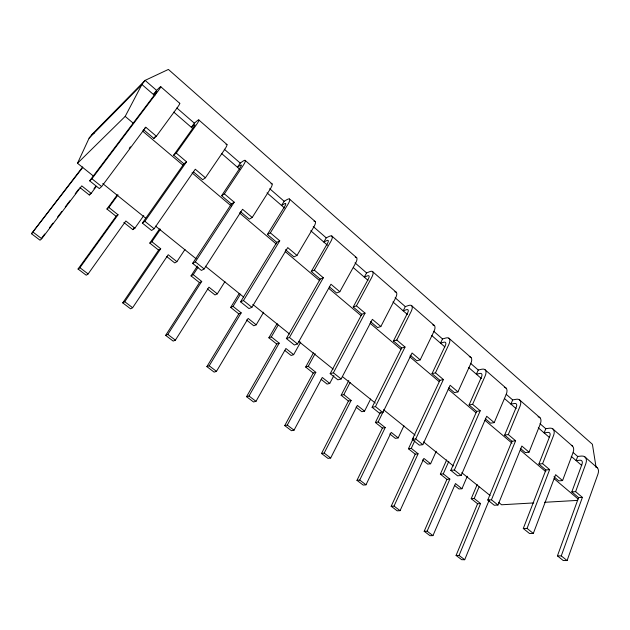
<?xml version="1.0" encoding="UTF-8"?>
<svg xmlns="http://www.w3.org/2000/svg" width="630" height="630" viewBox="0 0 630 630"><rect width="100%" height="100%" fill="white"/><g stroke="black" fill="none" stroke-linecap="round" stroke-linejoin="round"><path stroke-width="0.94" d="M557.432 555.88L561.267 555.896L582.388 497.385L578.576 497.613L557.432 555.88L563.236 560.535L567.087 560.566L597.925 474.193A9.93 6.158 -47.4 0 0 596.019 466.846M577.686 456.451L576.135 460.609L579.86 460.231A5.001 3.024 -47.6 0 1 582.057 464.058L571.819 491.896L575.615 491.644L585.837 463.688A10.001 6.056 -47.6 0 0 581.395 456.057L577.686 456.451L573.229 452.576M553.951 476.784L558.794 480.879L562.558 480.58L573.064 452.576A10.072 5.938 -47.7 0 0 571.363 445.331M523.286 528.507L527.05 528.397L549.644 469.626L545.895 469.98L523.286 528.507L529.531 533.508L533.311 533.429L555.628 474.697L562.558 480.58M545.777 428.715L544.131 432.889L547.785 432.385A5.095 2.874 -47.9 0 1 549.817 436.094L538.878 464.042L542.603 463.656L553.534 435.598A10.19 5.757 -47.9 0 0 549.431 428.195L545.777 428.715L539.957 423.659M520.309 448.34L525.341 452.592L529.042 452.159L540.264 424.069A10.269 5.631 -48.1 0 0 538.075 416.745M487.777 500.031L491.447 499.795L515.608 440.772L511.946 441.268L487.777 500.031L494.274 505.236L497.968 505.024L521.837 446.048L529.042 452.159M456.073 555.432L459.073 555.447L480.572 503.567L477.572 503.748L456.073 555.432L461.695 559.692L464.704 559.723L489.163 500.149M512.663 399.924L510.906 404.106L514.482 403.468A5.19 2.717 -48.2 0 1 516.332 407.059L504.646 435.094L508.292 434.574L519.971 406.429A10.387 5.434 -48.2 0 0 516.246 399.27L512.663 399.924L506.221 394.325M477.572 503.748L471.216 498.7L477.186 484.509M471.216 498.7L474.209 498.495L479.052 486.927M485.344 418.769L490.581 423.195L494.196 422.62L506.181 394.443A10.466 5.292 -48.4 0 0 504.339 387.308M454.679 485.541L459.002 488.982L461.955 488.738L467.295 476.264M450.804 470.389L454.38 470.012L480.225 410.776L476.642 411.406L450.804 470.389L457.569 475.815L461.168 475.461L486.699 416.265L494.196 422.62M424.187 531.279L427.116 531.192L449.859 479.099L446.922 479.375L424.187 531.279L430.006 535.689L432.952 535.618L455.466 483.564L461.955 488.738M469.051 404.988L472.61 404.326L485.092 376.11A10.584 5.072 -48.5 0 0 481.761 369.227L478.264 370.023L476.39 374.212L479.887 373.433A5.292 2.536 -48.5 0 1 481.533 376.89L469.051 404.988L476.642 411.406M446.662 459.916L440.362 474.154L443.276 473.855L448.796 461.357M422.502 459.955L427.715 464.105L430.605 463.767L436.251 451.245M448.757 387.82L454.411 392.608L457.939 391.884L470.752 363.644A10.671 4.922 -48.6 0 0 469.263 356.714M391.175 506.26L394.026 506.079L418.084 453.789L415.225 454.167L391.175 506.26L397.207 510.828L400.066 510.662L423.888 458.412L430.605 463.767M439.913 380.339L432.007 373.661L435.472 372.834L443.394 379.551L439.913 380.339L412.28 439.504L419.336 445.158L422.824 444.654L450.135 385.269L457.939 391.884M93.579 176.203L77.498 163.257L89.09 138.198L92.035 134.403L145.097 80.38L168.399 69.434L592.405 444.284L596.114 467.476M413.658 437.566L408.429 448.765L411.272 448.363L414.894 440.583M412.28 439.504L415.753 438.968L443.394 379.551M435.472 372.834L448.804 344.563A10.797 4.686 -48.8 0 0 445.914 337.987L442.512 338.94L440.512 343.137L443.914 342.2A5.402 2.347 -48.8 0 1 445.339 345.5L432.007 373.661M389.797 433.944L395.349 438.362L398.16 437.913L403.917 425.793M356.974 480.351L359.73 480.06L385.198 427.589L382.418 428.077L356.974 480.351L363.219 485.084L365.998 484.809L391.198 432.369L398.16 437.913M410.138 355.155L416.769 360.769L420.186 359.88L433.881 331.593A10.883 4.52 -48.9 0 0 432.794 324.891M380.481 412.122L375.378 422.486L378.142 421.966L384.095 409.831M401.664 347.988L393.427 341.027L396.782 340.035L405.035 347.036L401.664 347.988L372.109 407.295L379.465 413.193L382.843 412.524L412.059 352.989L420.186 359.88M372.109 407.295L375.464 406.594L405.035 347.036M356.084 407.137L361.833 411.713L364.557 411.146L370.653 399.003M393.427 341.027L407.665 312.834A5.505 2.134 -49 0 0 406.484 309.692L403.176 310.803L405.31 306.597L408.618 305.479A11.017 4.26 -49 0 1 411.028 311.724L396.782 340.035M348.437 401.058L341.145 395.262L343.822 394.624L351.13 400.452L348.437 401.058L321.52 453.482L327.994 458.396L330.671 458.002L357.352 405.405L364.557 411.146M321.52 453.482L324.182 453.072L351.13 400.452M343.822 394.624L350.123 382.465M370.503 321.639L377.543 327.592L380.843 326.521L395.482 298.211A11.104 4.079 -49.1 0 0 394.821 291.769M341.145 395.262L348.792 380.544M361.793 314.275L353.202 307.007L356.438 305.834L365.046 313.134L361.793 314.275L330.183 373.677L337.861 379.835L341.106 378.984L372.369 319.339L380.843 326.521M77.498 163.257L125.189 116.393L141.923 84.514L145.097 80.38L156.587 90.366L159.043 87.98A12.49 0.882 -50.3 0 1 157.705 91.523L91.917 178.755L89.641 180.826L99.327 188.583L101.643 186.567L145.782 127.244L156.374 136.222L176.896 108.203A12.38 1.173 -50.2 0 0 179.408 103.296M330.183 373.677L333.396 372.795L365.046 313.134M321.15 379.362L327.112 384.095L329.742 383.41L333.884 375.59M313.22 373.062L305.668 367.046L308.243 366.282L315.819 372.322L313.22 373.062L284.736 425.612L291.454 430.707L294.029 430.195L322.269 377.464L329.742 383.41M356.438 305.834L371.668 277.515A11.245 3.796 -49.2 0 0 369.779 271.632L366.589 272.932L364.305 277.129L367.495 275.845A5.623 1.898 -49.2 0 1 368.424 278.807L353.202 307.007M284.736 425.612L287.288 425.077L315.819 372.322M308.243 366.282L315.142 353.666M305.668 367.046L313.48 352.8M329.293 286.784L336.633 292.997L339.814 291.737L355.462 263.427A11.34 3.599 -49.3 0 0 355.273 257.268M320.205 279.098L311.244 271.514L314.331 270.136L323.324 277.759L320.205 279.098L286.382 338.554L294.407 344.996L297.502 343.948L330.97 284.24L339.814 291.737M284.784 350.445L291.107 355.47L293.643 354.659L300.707 342.035M286.382 338.554L289.446 337.475L323.324 277.759M276.712 344.019L268.868 337.79L271.341 336.885L279.2 343.153L276.712 344.019L246.55 396.687L253.528 401.971L255.993 401.326L285.894 348.484L293.643 354.659M246.55 396.687L248.992 396.01L279.2 343.153M314.331 270.136L330.624 241.833A11.482 3.292 -49.5 0 0 329.301 236.36L326.238 237.849L323.804 242.046L326.868 240.566A5.741 1.646 -49.5 0 1 327.505 243.33L311.244 271.514M271.341 336.885L278.153 325.096M268.868 337.79L277.137 323.529M285.445 249.7L293.942 256.89L296.974 255.426L313.709 227.131A11.584 3.071 -49.6 0 0 314.031 221.287M246.472 319.977L253.764 325.781L256.19 324.82L263.663 312.189M238.817 313.89L230.682 307.424L233.029 306.369L241.195 312.874L238.817 313.89L206.884 366.628L214.137 372.125L216.468 371.338L248.141 318.41L256.19 324.82M276.775 242.369L267.411 234.455L270.357 232.856L279.752 240.825L276.775 242.369L240.573 301.833L248.968 308.566L251.898 307.306L287.737 247.59L296.974 255.426M206.884 366.628L209.191 365.809L241.195 312.874M240.573 301.833L243.471 300.534L279.752 240.825M233.029 306.369L240.51 294.147M230.682 307.424L239.14 293.611M270.357 232.856L287.784 204.593A11.734 2.733 -49.7 0 0 287.083 199.56L284.154 201.269L281.555 205.451L284.476 203.766A5.867 1.37 -49.7 0 1 284.807 206.301L267.411 234.455M207.427 288.926L214.995 294.95L217.303 293.84L224.957 281.61M240.455 211.648L249.338 219.161L252.213 217.476L270.12 189.236A11.836 2.496 -49.8 0 0 270.995 183.747M199.474 282.61L191.024 275.885L193.245 274.68L201.726 281.437L199.474 282.61L165.643 335.38L173.187 341.098L175.384 340.153L208.947 287.185L217.303 293.84M165.643 335.38L167.816 334.412L201.726 281.437M231.399 203.986L221.602 195.709L224.375 193.875L234.21 202.206L231.399 203.986L192.615 263.379L201.411 270.435L204.159 268.947L242.558 209.286L252.213 217.476M191.024 275.885L197.347 266.136M193.245 274.68L198.001 267.341M192.615 263.379L195.331 261.852L234.21 202.206M224.375 193.875L243.03 165.69A11.994 2.126 -49.9 0 0 242.999 161.146L240.227 163.076L237.447 167.257L240.219 165.336A5.993 1.063 -49.9 0 1 240.211 167.627L221.602 195.709M166.793 256.615L174.723 262.923L176.896 261.655L184.999 249.433M158.595 250.094L149.806 243.109L151.885 241.731L160.705 248.755L158.595 250.094L122.732 302.873L130.583 308.818L132.631 307.716L168.21 254.733L176.896 261.655M122.732 302.873L124.756 301.731L160.705 248.755M193.347 171.809L202.695 179.715L205.396 177.786L224.564 149.633A12.104 1.866 -50 0 0 226.036 144.53M149.806 243.109L159.532 228.966M151.885 241.731L160.555 229.115M183.921 163.839L173.667 155.169L176.258 153.082L186.543 161.808L183.921 163.839L142.364 223.091L151.586 230.486L154.13 228.745L195.284 169.218L205.396 177.786M142.364 223.091L144.869 221.303L186.543 161.808M123.858 222.469L132.859 229.635L133.962 228.06M132.859 229.635L134.883 228.186L143.758 215.578M176.258 153.082L196.221 125A12.269 1.457 -50.1 0 0 196.93 120.999L194.331 123.181L191.362 127.339L193.961 125.173A6.135 0.732 -50.1 0 1 193.583 127.197L173.667 155.169M116.078 216.287L106.935 209.018L108.864 207.459L118.038 214.767L116.078 216.287L78.057 269.026L86.239 275.216L88.121 273.932L125.85 220.988L134.883 228.186M78.057 269.026L79.908 267.703L118.038 214.767M106.935 209.018L117.235 194.898M108.864 207.459L118.046 194.867M143.317 129.496L153.862 138.419L155.004 136.868M129.244 148.404L130.418 146.829M79.923 187.543L89.295 194.993L90.468 193.426M93.988 188.724L95.744 186.378M89.295 194.993L91.161 193.355L96.453 186.283M156.587 90.366L153.46 94.508L155.909 92.138A6.245 0.441 -50.3 0 1 155.216 93.933L89.641 180.826M41.785 237.88L44.722 234.014M49.416 227.816L52.936 223.17M57.629 216.972L61.732 211.554M65.26 206.9L69.954 200.71M75.23 193.741L78.75 189.087M82.68 166.934L31.5 233.746L40.029 240.203L41.73 238.723L81.758 185.866L91.161 193.355M31.5 233.746L82.719 167.517M89.09 138.198L141.923 84.514L154.917 95.768M144.553 128.37L145.782 127.244M153.862 138.419L156.374 136.222M92.035 134.403L94.468 132.867M533.783 502.921L501.59 504.772L498.527 502.307M544.517 502.299L577.686 500.385M33.169 232.226L41.73 238.723M79.908 267.703L88.121 273.932M124.756 301.731L132.631 307.716M167.816 334.412L175.384 340.153M209.191 365.809L216.468 371.338M248.992 396.01L255.993 401.326M287.288 425.077L294.029 430.195M324.182 453.072L330.671 458.002M359.73 480.06L365.998 484.809M394.026 506.079L400.066 510.662M427.116 531.192L432.952 535.618M459.073 555.447L464.704 559.723M375.378 422.486L382.418 428.077M408.429 448.765L415.225 454.167M440.362 474.154L446.922 479.375M378.142 421.966L385.198 427.589M411.272 448.363L418.084 453.789M443.276 473.855L449.859 479.099M474.209 498.495L480.572 503.567M91.917 178.755L101.643 186.567M144.869 221.303L154.13 228.745M195.331 261.852L204.159 268.947M243.471 300.534L251.898 307.306M289.446 337.475L297.502 343.948M333.396 372.795L341.106 378.984M375.464 406.594L382.843 412.524M415.753 438.968L422.824 444.654M454.38 470.012L461.168 475.461M491.447 499.795L497.968 505.024M527.05 528.397L533.311 533.429M561.267 555.896L567.087 560.566M102.761 183.598L145.632 218.122M155.578 226.131L196.15 258.804M205.341 266.207L243.613 297.029M252.803 304.424L289.548 334.01M298.73 341.413L333.175 369.148M342.366 376.551L375.283 403.058M383.702 409.839L415.083 435.109M423.51 441.898L453.364 465.94M461.782 472.72L490.108 495.526M504.646 435.094L511.946 441.268M538.878 464.042L545.895 469.98M571.819 491.896L578.576 497.613M125.189 116.393L133.45 123.378M142.467 130.993L183.031 165.257M192.04 172.864L231.1 205.86M239.368 212.838L276.176 243.936M285.185 251.543L319.741 280.736M328.75 288.351L361.053 315.63M370.07 323.245L400.861 349.264M409.878 356.871L439.173 381.623M448.19 389.238L475.981 412.713M484.99 420.328L512.033 443.166M520.293 450.151L545.84 471.72M554.101 478.698L578.135 499.007M472.61 404.326L480.225 410.776M508.292 434.574L515.608 440.772M542.603 463.656L549.644 469.626M575.615 491.644L582.388 497.385M173.801 112.132L192.827 128.607M221.445 153.389L239.676 169.179M267.041 192.89L284.476 207.987M310.748 230.737L327.513 245.267M353.398 267.687L367.983 280.318M392.939 301.935L407.547 314.583M431.66 335.467L444.851 346.894M468.594 367.455L481.43 378.575M504.441 398.507L516.112 408.618M538.296 427.825L549.344 437.401M571.213 456.341L581.774 465.491M176.849 107.982L194.331 123.181M224.28 149.215L240.227 163.076M269.695 188.701L284.154 201.269M313.228 226.548L326.238 237.849M354.997 262.852L366.589 272.932M395.112 297.73L405.31 306.597M433.692 331.27L442.512 338.94M470.492 363.266L478.264 370.023M160.689 86.68L179.77 103.344M198.765 119.913L226.973 144.538M245.054 160.319L272.105 183.928M289.343 198.97L315.307 221.626M331.75 235.974L356.69 257.749M372.393 271.451L396.38 292.391M411.382 305.479L434.472 325.631M448.82 338.152L471.051 357.564M484.793 369.55L506.229 388.261M519.38 399.743L540.06 417.792M552.675 428.794L572.638 446.221M584.735 456.774L597.334 467.783"/></g></svg>
